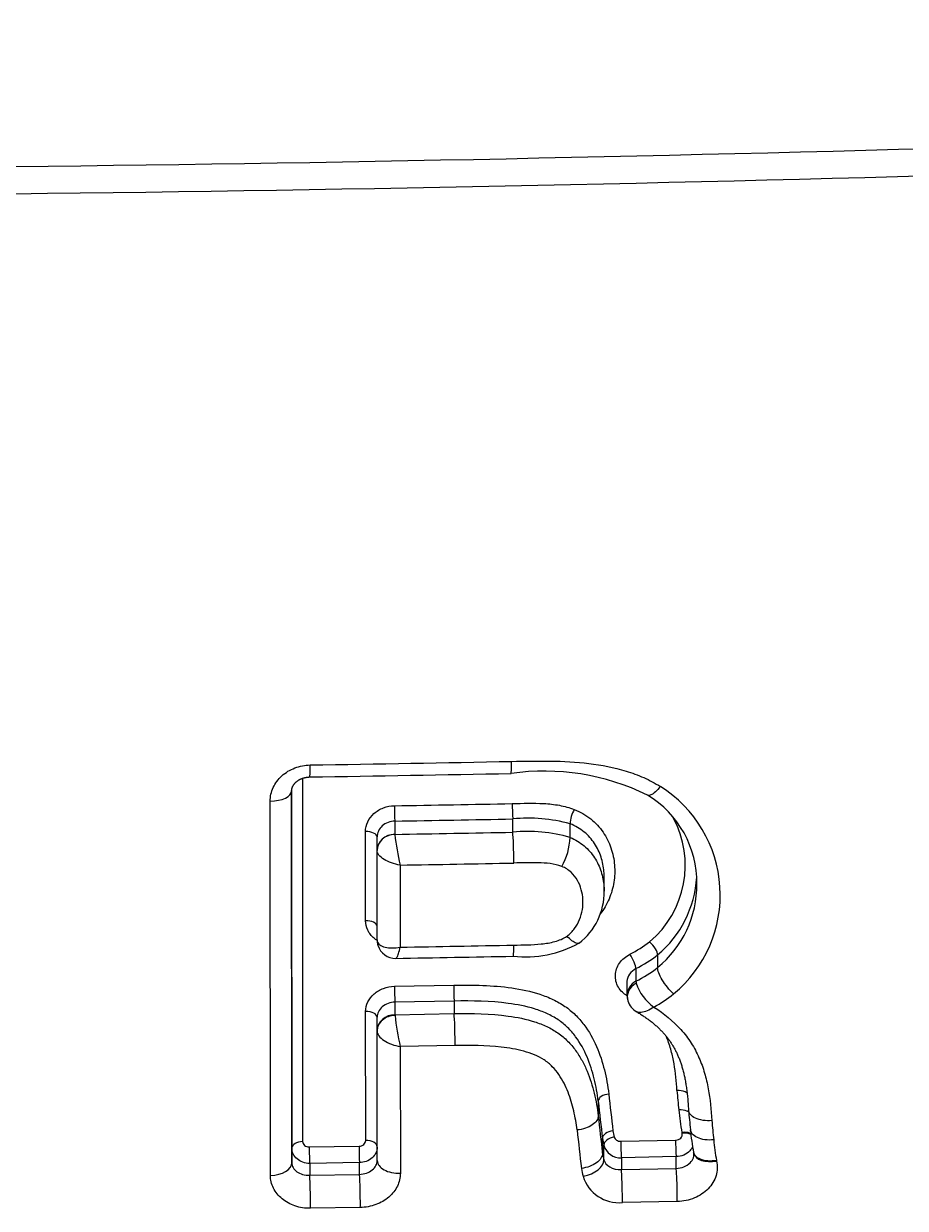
# Model space of a CAD drawing. Header units: millimetres. Extents: x 169 to 4368, y -1049 to 1924.
# Drawn here: x 459.416 to 459.813, y 1017.732 to 1018.264 of the extents above; entities that cross this region are included whole.
import ezdxf

# ---------------------------------------------------------------- set-up
doc = ezdxf.new("R2010")
doc.units = ezdxf.units.MM

msp = doc.modelspace()

# ---------------------------------------------------------------- linework, layer by layer
for p, q in [((459.5414116486005, 1017.924887060787), (459.5415191306402, 1017.761572919193)), ((459.5365920451932, 1017.919260988044), (459.5366978568546, 1017.752051942379)), ((459.5366978568546, 1017.758714715151), (459.5365961119103, 1017.919416963984)), ((459.5270437296537, 1017.746352973912), (459.5269452528188, 1017.914587396264)), ((459.5830095380605, 1017.905673722701), (459.5830095380605, 1017.899709853082)), ((459.6360792819174, 1017.900668684892), (459.6360792819174, 1017.90663554601)), ((459.6618588945561, 1017.904414407793), (459.6618590065194, 1017.904412790577)), ((459.6618590065195, 1017.898297678354), (459.6618590065195, 1017.904412790577)), ((459.5698478019848, 1017.860864793273), (459.5698214208927, 1017.900941436388)), ((459.5830095380605, 1017.899709853082), (459.5830175214741, 1017.899600251146)), ((459.5750139041959, 1017.892455435917), (459.5750139041959, 1017.89854335285)), ((459.6618590065195, 1017.898294430327), (459.6618590065195, 1017.898297678354)), ((459.5750139041959, 1017.892434066562), (459.5750139041959, 1017.892455435917)), ((459.5750390005695, 1017.85223496295), (459.5750139041959, 1017.892434066562)), ((459.585410988105, 1017.88587649063), (459.5854314783928, 1017.848975774732)), ((459.6771808476505, 1017.874169977536), (459.6771808476505, 1017.880829856174)), ((459.7012453287734, 1017.845496176395), (459.7012453287734, 1017.845494758121)), ((459.7012453287734, 1017.845494758121), (459.7012453287734, 1017.839800114578)), ((459.6914963941075, 1017.839312553115), (459.6914963941075, 1017.833663281796)), ((459.7012453287734, 1017.839800114578), (459.7012453287734, 1017.839796941692)), ((459.5828624268452, 1017.831395207928), (459.6094794661113, 1017.831861607037)), ((459.68745084101, 1017.833383537057), (459.68745084101, 1017.827360541565)), ((459.6096877146256, 1017.824729337229), (459.5830605397406, 1017.82426254852)), ((459.6096877146256, 1017.824729337229), (459.6096877146256, 1017.819078382203)), ((459.569913162855, 1017.762034794569), (459.5698746914404, 1017.820068677437)), ((459.5830605397406, 1017.82426254852), (459.5830605397406, 1017.818612282315)), ((459.5750649058762, 1017.811357865151), (459.5750649058762, 1017.817432939296)), ((459.5830605397406, 1017.818612282315), (459.6096877146256, 1017.819078382203)), ((459.5830605397406, 1017.818612282315), (459.5830857184586, 1017.818244146381)), ((459.5751025403616, 1017.752990184755), (459.5750649093942, 1017.811284152045)), ((459.6101032115454, 1017.804738573683), (459.5854573436475, 1017.804306126417)), ((459.5854573436475, 1017.804306126417), (459.5854921783086, 1017.747300520128)), ((459.6745287105257, 1017.779758268402), (459.6745287105257, 1017.773139774672)), ((459.6764256927359, 1017.762904396054), (459.6764196328514, 1017.762980847996)), ((459.6764256922807, 1017.756354863667), (459.6764256922807, 1017.762904400249)), ((459.6846783863456, 1017.76168231355), (459.7093480763223, 1017.762197341769)), ((459.7122969326947, 1017.765189426823), (459.7122044408815, 1017.76562607403)), ((459.5366978568546, 1017.752051942379), (459.5366978568546, 1017.758714715151)), ((459.5445196637884, 1017.759133786124), (459.5669159494915, 1017.759498213518)), ((459.6764211298844, 1017.756343126389), (459.6764256927359, 1017.756354859472)), ((459.6770543624123, 1017.753399820504), (459.6770543624123, 1017.759921465946)), ((459.7174400471424, 1017.756737727473), (459.7175305235442, 1017.7563061783)), ((459.5671069064972, 1017.752100489185), (459.5447022206085, 1017.751736205505)), ((459.5447022206085, 1017.751736205505), (459.5447022206085, 1017.746441072353)), ((459.5671069064972, 1017.746805425944), (459.5671069064972, 1017.752100489185)), ((459.709593023862, 1017.754798718469), (459.6849139020457, 1017.754283840134)), ((459.6849139020457, 1017.754283840134), (459.6849139020457, 1017.748989033352)), ((459.709593023862, 1017.749503933351), (459.709593023862, 1017.754798718469)), ((459.7277375407878, 1017.753049932939), (459.7277963992444, 1017.752768293296)), ((459.5447022206085, 1017.746441072353), (459.5671069064972, 1017.746805425944)), ((459.6849139020457, 1017.748989033352), (459.709593023862, 1017.749503933351)), ((459.7100820573526, 1017.734620270789), (459.6853841229434, 1017.734105832138)), ((459.5674882318487, 1017.731924404245), (459.5450667838023, 1017.731560450767))]:
    msp.add_line(p, q)
for centre, radius, start, end in [((459.1175843936398, 1043.445958371222), 25.24770534225234, 269.8672128609488, 274.1424018198389), ((459.1255444496363, 1043.19803515434), 25.01189729769325, 269.8477264795096, 274.1606016590217), ((459.0579210242734, 1048.12537052701), 30.19839149910168, 270.9240870995685, 271.0960113926204), ((459.061829938796, 1048.001336616291), 30.07970677684647, 270.9198913960819, 271.0924164842866), ((459.650182567297, 1017.822295064828), 0.1058536308829667, 63.9067013677609, 98.08075862530431), ((459.6717303219642, 1017.872433724927), 0.05768229331285416, 309.519641452572, 57.80787717086358), ((459.6727659895295, 1017.87796190878), 0.0461189039227232, 359.324389462638, 58.66494745799513), ((459.0580782553873, 1048.377480567054), 30.46942200533232, 270.9867708376768, 271.08654270418), ((459.6765286821034, 1017.903718795198), 0.01468615669712581, 150.6983337119389, 177.285327490191), ((459.0587408734149, 1048.297394210707), 30.39624206795673, 270.9882758298044, 271.0883267527868), ((459.6430542497806, 1017.836922671519), 0.07006093809236995, 74.43057991937756, 95.71358804001382), ((459.6687037259844, 1017.885789874324), 0.04495225194849012, 310.0908361249625, 28.42704842953084), ((459.058241352881, 1048.413895332239), 30.51869750013195, 270.9852479473541, 271.0848973170531), ((459.7033037243732, 1017.913507945758), 0.1210875492248985, 186.5953494584024, 193.1907696810231), ((459.6429203961139, 1017.833715728955), 0.06730155386201991, 73.65626270457084, 95.83411678944738), ((459.6331359885426, 1017.899463629906), 0.02874680485474933, 330.3781899571099, 357.6690040858629), ((459.0586564127374, 1048.31355118714), 30.43223386179944, 270.9917878983691, 271.0880287493025), ((459.6694997752632, 1017.883351122565), 0.04940422165345257, 309.9835485830562, 356.5560666658831), ((459.6483810616356, 1017.873687408), 0.02880379852225361, 307.3945786277902, 0.9826856728268504), ((459.6702704580635, 1017.877316655084), 0.04865358679973703, 309.5418048070777, 0.1199403926088185), ((459.5774592702377, 1017.852238623733), 0.002420272436764124, 180.0866627577411, 194.9067783591186), ((459.5833274016937, 1017.852226274827), 0.008287018166607941, 180.0699177309967, 196.9262009639797), ((459.6641298294884, 1017.894744558198), 0.05479534269179134, 296.7445875455471, 307.7189936862083), ((459.5832990672742, 1017.852197889935), 0.008249207397353823, 196.7898558153126, 271.303652317317), ((459.0579416905514, 1048.488675217262), 30.64423971001532, 270.9863005762192, 271.0818748580274), ((459.6418293484257, 1017.894189152141), 0.04959950421349071, 263.5948480985402, 298.9726826418618), ((459.0953612762885, 1046.450434129446), 28.61064818637064, 270.977568761395, 271.0833423145215), ((459.6645245345005, 1017.892623239147), 0.05974538020509932, 296.8365459056621, 307.9244218257508), ((459.6643822930109, 1017.887548540489), 0.06032243017823247, 296.7107251101015, 307.669081110298), ((459.6963042370143, 1017.833630941483), 0.004807951675306293, 179.6146014803144, 190.1581494249428), ((459.7117198983831, 1017.839408153942), 0.02120954364286087, 198.2019611537191, 235.0398633988835), ((459.6958792301882, 1017.827349110441), 0.00842629048003951, 179.9238986064281, 196.9575941661598), ((459.6961030225978, 1017.827442902765), 0.008668668101962006, 197.829502490123, 240.7012308233719), ((459.6661542976069, 1017.881766662583), 0.06844963543232929, 299.2178192275713, 308.1487862439163), ((459.692043027548, 1017.829613006226), 0.1095488301086257, 185.9568197827473, 193.356544406248), ((461.1954413237864, 1017.94597890616), 1.524903312416654, 186.1373918553946, 186.7628209547096), ((460.3511562566146, 1017.843652584708), 0.6439744385531303, 185.272860243469, 186.048898446205), ((461.2208892142713, 1017.945506525655), 1.555217641018752, 186.117949652295, 186.7399629636343), ((461.203760948214, 1017.936887403645), 1.537973717819904, 186.1118482126543, 186.7415537404704), ((459.7964665789335, 1017.782678974945), 0.08597557110380057, 184.5942889936804, 191.4408502574659), ((460.268372732247, 1017.826064933596), 0.5555170320301663, 185.2073038279868, 186.1125870277943), ((461.2568144451252, 1017.936179232849), 1.600784901604874, 186.0749694183127, 186.6972051880904), ((459.7675331232685, 1017.783184821234), 0.08799928023695597, 190.9912993559888, 192.8336673799795), ((459.8051825919138, 1017.774276599902), 0.08948912725632592, 184.7137824503471, 191.3308820747317), ((460.3288010570105, 1017.825499023792), 0.6056504739262717, 185.1600822438822, 185.9848215843923), ((459.7808549165817, 1017.783287444111), 0.1063979510209773, 191.044542272221, 192.6860855859065), ((459.8038368210699, 1017.768271993232), 0.07761136724662115, 184.3754524037874, 191.3114488087837), ((459.7642578756038, 1017.773438339568), 0.08947622566497382, 191.0068093546533, 192.941351228859), ((459.6845016762384, 1017.762006539441), 0.007733693471068235, 195.6410024220346, 273.0554608255383), ((459.7152112071147, 1017.755788387084), 0.002374819378594757, 359.2108412356114, 12.69378069451409), ((459.780284806737, 1017.771243526476), 0.1154005253709361, 190.8644994394251, 192.6534649059568), ((459.6839481827849, 1017.751097193483), 0.01705192905410524, 197.5175391272825, 274.8305889304744)]:
    msp.add_arc(centre, radius, start, end)
for centre, major_axis, ratio, start_param, end_param in [((459.6351122727764, 1017.937094944208), (-0.0001905870493632, 0.009998183663882665), 0.03954974869286165, 3.141623728556521, 4.234559110845414), ((459.5445822228767, 1017.935504834346), (-0.0001607157347899294, 0.009998708439223902), 0.03315648433297685, 3.141488223231724, 4.233993664546783), ((459.5265920466816, 1017.919256043109), (0.009999998100687635, 6.163299282047063e-06), 0.4671731341756766, 4.747429014654932, 6.282924507640118), ((459.58300680997, 1017.910205260962), (8.624514050009635e-05, -0.004999256122234508), 0.03567708205748053, 4.217417233586556, 5.84655598863289), ((459.6360765538269, 1017.91116708427), (9.49747907388887e-05, -0.004999097897533111), 0.03941336118828135, 4.217697756017865, 5.846490426259238), ((459.5700139049401, 1017.898540880382), (-0.004999999036439665, -3.104126411468402e-06), 0.4804856851470568, 3.14132976667442, 4.750597012963456), ((459.5830139030052, 1017.892459391865), (0.008000000000000368, 0), 0.906307787036704, 1.571341944917186, 3.14213825635425), ((459.5830139033534, 1017.892437444023), (0.00799999999617218, 2.473989693663192e-07), 0.8953509790691276, 1.570316373084896, 3.142030631590576), ((459.6360847380984, 1017.891605608371), (0.0001893538373543002, -0.009998207095492095), 0.03928589863516455, 1.069140797761539, 2.704900117332871), ((459.5700390013138, 1017.85835523951), (-0.004999999012657991, -3.142197071981383e-06), 0.50229603196369, 3.158353890193053, 4.750322514889455), ((459.583055279474, 1017.852130871476), (0.007657087019608676, 0.002317114234176575), 0.899017323973574, 2.887847239057266, 3.141550322139329), ((459.6890248647935, 1017.84325176576), (0.002274936692513856, -0.004452489533397773), 0.2171346004336231, 0.3858602055628317, 2.068412108991823), ((459.5830578116502, 1017.828794086781), (-8.548150392043154e-05, 0.004999269237848658), 0.0353501733204545, 1.022989465601701, 2.704968759741941), ((459.6096849865351, 1017.82926087549), (-8.979970927483483e-05, 0.004999193536182889), 0.03719862195308465, 1.023007772523483, 2.70493742683933), ((459.6954800907151, 1017.827191716169), (0.007631497609314472, 0.002400050882582493), 0.8414059826565712, 1.830065005754063, 3.142113712752203), ((459.69545084101, 1017.827360541565), (0.007999999999998286, 0), 0.9063077870367868, 2.087832464695491, 3.141637455962349), ((459.5700649066205, 1017.817430466828), (-0.004999998982806175, -3.189356564958779e-06), 0.5280417933399499, 3.141321065753093, 4.750104381617218), ((459.5830649046854, 1017.811361821098), (0.008000000000000368, 0), 0.9063077870366624, 1.571341944915928, 3.14213825635303), ((459.5830649082035, 1017.811288107993), (0.007999999968624771, 7.085132119888379e-07), 0.8695076833111552, 1.568118034758406, 3.142059492513512), ((459.6096931708065, 1017.810015305682), (-0.0001793318733359086, 0.009998391874653526), 0.03714136493115115, 4.155763997985339, 5.846531075046167), ((459.5416978561104, 1017.758717187618), (-0.00499999892713196, -3.275470956964903e-06), 0.5715272404900248, 4.747767291731332, 6.282904266761618), ((459.5701025411059, 1017.759178900008), (-0.004999998927027884, -3.275634657962105e-06), 0.5716056855452802, 3.159322120447346, 4.749899223406102), ((459.6819638465927, 1017.760779814105), (-0.004869773114363207, -0.00113371505005011), 0.5693487034438296, 4.62779196419921, 6.185656676736453), ((459.6849111739552, 1017.758815378395), (0.0001022629254526786, -0.004998954120020993), 0.04253141746758388, 4.100738717748328, 5.846430692040054), ((459.7095902957715, 1017.75933025673), (0.0001063236672323166, -0.004998869399938662), 0.04426817797804403, 4.100618791962974, 5.84639543725041), ((459.7125403310758, 1017.762334598582), (-0.004884068655564705, -0.001070454748097749), 0.5697402588199914, 3.740902668703061, 4.637631766327155), ((459.5446994925181, 1017.756267743766), (-7.948047028305541e-05, 0.004999368245572899), 0.03278077726616107, 0.959770761621737, 2.705009650994209), ((459.5671041784067, 1017.756632027446), (-8.309224170804919e-05, 0.004999309520255228), 0.03432727031471081, 0.9596780839658852, 2.70498540988384), ((459.7272986918691, 1017.758442436006), (0.009769097762897529, 0.002136522618394199), 0.5664412619102929, 3.140756272827181, 4.639717209424599), ((459.526697858343, 1017.752046997444), (0.009999997859078139, 6.543577023288015e-06), 0.5697584506474496, 4.746610190203075, 6.282904719642465), ((459.5851025388732, 1017.75299512969), (0.009999997858664567, 6.544210380543536e-06), 0.5699108713252642, 3.141312031707157, 4.75098983368914), ((459.6672353940516, 1017.751683124185), (-0.009739564643123505, -0.002267351001156159), 0.5692925992285506, 1.485020492839537, 3.044068646869591), ((459.5447076767896, 1017.737377995831), (-0.0001589931897492958, 0.009998735978393458), 0.03278768204487274, 4.090893158669916, 5.846602198834648), ((459.5671123626781, 1017.737742349423), (-0.0001662145460400166, 0.009998618540812965), 0.03433370593563068, 4.090786184809026, 5.846577960250592), ((459.6849193582266, 1017.73992595683), (0.0002045372974525395, -0.009997908005875134), 0.04253386556068681, 0.9485753517996791, 2.704837989744075), ((459.7095984800429, 1017.740440856829), (0.0002126533434232417, -0.009997738672097578), 0.04426946283329789, 0.948435057983418, 2.704802757068777)]:
    msp.add_ellipse(centre, major_axis=major_axis, ratio=ratio, start_param=start_param, end_param=end_param)
for points, knots in [([(459.6355510508233, 1017.932503940919), (459.6413672031472, 1017.932615231834), (459.6471834039913, 1017.932735957111), (459.6588032312488, 1017.932572173711), (459.6646242651718, 1017.932287315615), (459.6760107519869, 1017.930926824518), (459.6815942031448, 1017.92985451303), (459.6897180176739, 1017.927348793067), (459.6923977420261, 1017.926357186147), (459.6975903717837, 1017.924040609654), (459.7000816926354, 1017.92272699945), (459.7024611367555, 1017.921248312747)], [0, 0, 0, 0, 0.2500000000000002, 0.2500000000000002, 0.5000000000000004, 0.5000000000000004, 0.7500000000000007, 0.7500000000000007, 0.8750000000000003, 0.8750000000000003, 1, 1, 1, 1]), ([(459.5269452528188, 1017.914587396264), (459.5269441095251, 1017.916695148397), (459.5274182440378, 1017.918799929158), (459.529208967164, 1017.922678074702), (459.5305474057218, 1017.924487258742), (459.5330367853603, 1017.926747707223), (459.53396320654, 1017.927440842251), (459.5359210954217, 1017.928638247417), (459.5369559225285, 1017.929148611166), (459.5391384453531, 1017.92999076967), (459.5402835625503, 1017.930318528799), (459.5425879396963, 1017.930764229916), (459.5437592561503, 1017.930887388301), (459.5449505128372, 1017.930906607107)], [0, 0, 0, 0, 0.2499999999999964, 0.2499999999999964, 0.4999999999999929, 0.4999999999999929, 0.6249999999999947, 0.6249999999999947, 0.7499999999999964, 0.7499999999999964, 0.8749999999999982, 0.8749999999999982, 1, 1, 1, 1]), ([(459.5365938183615, 1017.919262828743), (459.536593472707, 1017.919309078266), (459.5365928948454, 1017.919430710488), (459.5366084628063, 1017.919657946634), (459.5366420867572, 1017.919925613414), (459.536689724475, 1017.920175696142), (459.5367476725421, 1017.920408531719), (459.5368153383219, 1017.920634946809), (459.5368951633796, 1017.920860213102), (459.5369884426853, 1017.921086219757), (459.5370891531176, 1017.921300723967), (459.5372012520568, 1017.921514648956), (459.537327867944, 1017.921732567022), (459.5374676293042, 1017.921950978607), (459.5376227787569, 1017.922171550692), (459.5377956149401, 1017.92239563172), (459.5379821539996, 1017.922617228136), (459.5381840004961, 1017.922837288381), (459.5384003952269, 1017.923053932917), (459.5386165655196, 1017.923252814384), (459.5388363046255, 1017.923439519192), (459.5390618472941, 1017.923617780939), (459.5393089505356, 1017.923798886233), (459.5395743667135, 1017.923978800132), (459.5398556046568, 1017.924154486082), (459.5401497577624, 1017.924323058441), (459.5404398783079, 1017.924474679454), (459.5407315448832, 1017.924613682797), (459.5410263097494, 1017.924742163281), (459.5413408871627, 1017.924866561453), (459.5416691853612, 1017.924983384297), (459.5420074937341, 1017.925090569914), (459.5423513463097, 1017.925186246509), (459.5426993424702, 1017.925269710357), (459.5430466311881, 1017.925339660474), (459.543397185589, 1017.925397705382), (459.5437511048225, 1017.925443911846), (459.5441088267984, 1017.925477886442), (459.5444475399516, 1017.925499080997), (459.5446436941683, 1017.92550298743), (459.5447429705094, 1017.925504766817)], [0, 0, 0, 0, 0.01799073375986337, 0.05559661395709301, 0.09268569505413168, 0.1291338325346622, 0.1576811323548862, 0.185515748706128, 0.2170015155780461, 0.2459599675166166, 0.2729928144933344, 0.2986701592950094, 0.3261106520020022, 0.3519994465972072, 0.3798469698456431, 0.4067789858902994, 0.4338572770168854, 0.4610016436705149, 0.4881175133527883, 0.5150107056611906, 0.5373027167797291, 0.5610849290178678, 0.5856944071138258, 0.6109512671983696, 0.6366305476570955, 0.6624804783891658, 0.6882264928191536, 0.7103137979330812, 0.7339861137586372, 0.7583585699632478, 0.7832188422558038, 0.8083235708250758, 0.8334168239905259, 0.8581517880385259, 0.8830087557544188, 0.9069115879565858, 0.9316330305904013, 0.9564864684229829, 0.9813665490081112, 1, 1, 1, 1]), ([(459.7024611367555, 1017.921248312747), (459.7017038711045, 1017.92029383124), (459.7009354513498, 1017.919460860206), (459.699494397661, 1017.918161419619), (459.698811118757, 1017.917686952423), (459.6976481325802, 1017.917180502489), (459.6971606389121, 1017.91714305362), (459.6967876190707, 1017.917336818819), (459.6967696003536, 1017.917346943492), (459.6967519451834, 1017.917357643222)], [0, 0, 0, 0, 0.3276724082292173, 0.3276724082292173, 0.6553448164584347, 0.6553448164584347, 0.9830172246876521, 0.9830172246876521, 0.9999999999999999, 0.9999999999999999, 0.9999999999999999, 0.9999999999999999]), ([(459.5698214208927, 1017.900941436388), (459.5698204309545, 1017.902445704339), (459.5701640574355, 1017.903948230258), (459.5714604319261, 1017.906714969799), (459.5724288711806, 1017.90800469579), (459.5742269906664, 1017.909614724823), (459.5748957114596, 1017.910108147395), (459.5763078721451, 1017.910960312788), (459.5770538484134, 1017.911323454499), (459.5794123661182, 1017.912222498843), (459.5810950616678, 1017.912547713955), (459.5828088903235, 1017.912577233878)], [0, 0, 0, 0, 0.2499999999999978, 0.2499999999999978, 0.4999999999999957, 0.4999999999999957, 0.6249999999999938, 0.6249999999999938, 0.749999999999992, 0.749999999999992, 1, 1, 1, 1]), ([(459.6358580533755, 1017.913537161052), (459.6405902347861, 1017.913626921056), (459.6453344361532, 1017.91383316915), (459.6523950328332, 1017.913433890152), (459.6547486145826, 1017.913182099883), (459.6593286831343, 1017.912328805922), (459.6615615792633, 1017.911728350875), (459.6637215451413, 1017.910906315032)], [0, 0, 0, 0, 0.4999999999999973, 0.4999999999999973, 0.7499999999999987, 0.7499999999999987, 1, 1, 1, 1]), ([(459.6637215451413, 1017.910906315032), (459.6650856985637, 1017.910373570701), (459.6663868355333, 1017.909750465067), (459.6688651234925, 1017.908326768227), (459.6700478890717, 1017.907520080175), (459.6733132166692, 1017.904912917649), (459.6751513574787, 1017.902914029881), (459.6782195606591, 1017.898451133632), (459.6793882935323, 1017.896075976872), (459.6810942288018, 1017.891114160687), (459.6816258046589, 1017.88852315193), (459.6820512091646, 1017.88330675354), (459.6819484317429, 1017.880728074782), (459.6813425317015, 1017.876902383396), (459.6810642185617, 1017.875634295415), (459.6803454959827, 1017.873113153175), (459.6799010971194, 1017.871851388885), (459.678364618501, 1017.868249064444), (459.6770661937445, 1017.866001630317), (459.6754430210802, 1017.863896772369)], [0, 0, 0, 0, 0.07177312587345215, 0.07177312587345215, 0.1435462517469043, 0.1435462517469043, 0.2870925034937998, 0.2870925034937998, 0.4306387552406954, 0.4306387552406954, 0.574185006987591, 0.574185006987591, 0.7177312587344865, 0.7177312587344865, 0.7895043846079385, 0.7895043846079385, 0.8612775104813903, 0.8612775104813903, 0.9999999999999999, 0.9999999999999999, 0.9999999999999999, 0.9999999999999999]), ([(459.5830095380605, 1017.905673722701), (459.5819535931444, 1017.90564444686), (459.5809160872337, 1017.905435804191), (459.5789775770648, 1017.904686782372), (459.5780892963017, 1017.904147179869), (459.5758759767562, 1017.902170009622), (459.5750127559779, 1017.900356742203), (459.5750139041959, 1017.89854335285)], [0, 0, 0, 0, 0.2500000000000037, 0.2500000000000037, 0.5000000000000073, 0.5000000000000073, 1, 1, 1, 1]), ([(459.6771815260684, 1017.880829863629), (459.6771812849015, 1017.881527368563), (459.6771554117535, 1017.882227192011), (459.6769390649212, 1017.885158624181), (459.6765093408878, 1017.887379941186), (459.6751078053597, 1017.891642399667), (459.6741448367916, 1017.893680086432), (459.6715875964539, 1017.897526431795), (459.6700382947299, 1017.899261228298), (459.6672722504707, 1017.901509584625), (459.6662657300901, 1017.902205125736), (459.6641466027599, 1017.903429321137), (459.6630312229224, 1017.903962152831), (459.6618590065195, 1017.904414364601)], [0, 0, 0, 0, 0.07299410457515015, 0.07299410457515015, 0.3047455784313655, 0.3047455784313655, 0.5364970522875808, 0.5364970522875808, 0.7682485261437962, 0.7682485261437962, 0.8841242630718981, 0.8841242630718981, 1, 1, 1, 1]), ([(459.6618590065195, 1017.898294430327), (459.6642087799908, 1017.897342546164), (459.6663074734948, 1017.896074994926), (459.6691023480427, 1017.893735777495), (459.6699674704577, 1017.892885928922), (459.6715245084046, 1017.891113799484), (459.6722255305583, 1017.890184155869), (459.6741183106152, 1017.887277369307), (459.6751077354859, 1017.885156395712), (459.6765081599239, 1017.880824413996), (459.6769356516705, 1017.878585450576), (459.6771544846128, 1017.875608875872), (459.6771810192016, 1017.874894364535), (459.6771815316047, 1017.874181128458)], [0, 0, 0, 0, 0.2316620275414918, 0.2316620275414918, 0.3474930413122365, 0.3474930413122365, 0.463324055082981, 0.463324055082981, 0.6949860826244736, 0.6949860826244736, 0.9266481101659662, 0.9266481101659662, 1, 1, 1, 1]), ([(459.585410988105, 1017.88587649063), (459.5840823040622, 1017.886085331922), (459.5827677200015, 1017.88641558328), (459.5802558192551, 1017.887302352342), (459.5791232705951, 1017.887834672136), (459.5771560942551, 1017.88906182345), (459.5763711734897, 1017.889730754559), (459.575296830826, 1017.891095949682), (459.5750139463515, 1017.891786702189), (459.5750139041959, 1017.892434066562)], [0, 0, 0, 0, 0.25, 0.25, 0.5, 0.5, 0.75, 0.75, 1, 1, 1, 1]), ([(459.6581257827475, 1017.885254865887), (459.6547855596531, 1017.886516667461), (459.651118410496, 1017.886843173218), (459.643828278872, 1017.887030527704), (459.640171766458, 1017.886873571434), (459.6365201862973, 1017.886804215462)], [0, 0, 0, 0, 0.5, 0.5, 1, 1, 1, 1]), ([(459.660487263034, 1017.853945606918), (459.661827414322, 1017.854943760503), (459.6629556961792, 1017.856108852862), (459.6648489583872, 1017.858683355145), (459.6655824174213, 1017.860044688414), (459.6667217349597, 1017.862882060802), (459.6671260898833, 1017.864372996424), (459.6676054696239, 1017.867348015601), (459.6676871953448, 1017.868842301369), (459.6675378362456, 1017.871844336703), (459.6673038866364, 1017.873346089589), (459.6665033489938, 1017.87625028905), (459.6659264968126, 1017.877684202109), (459.6644025502811, 1017.880342221261), (459.6634629231776, 1017.881571475347), (459.6610839131247, 1017.883747763944), (459.6597029242832, 1017.884628023282), (459.6581257827475, 1017.885254865887)], [0, 0, 0, 0, 0.125, 0.125, 0.25, 0.25, 0.375, 0.375, 0.5, 0.5, 0.625, 0.625, 0.75, 0.75, 0.875, 0.875, 1, 1, 1, 1]), ([(459.5750416091287, 1017.851970906167), (459.5745508201557, 1017.852280544784), (459.5740862327118, 1017.852620133548), (459.5730553776955, 1017.853493531375), (459.572507156231, 1017.854061623463), (459.5715653362687, 1017.855264917755), (459.5711663663631, 1017.855902743585), (459.5701877324977, 1017.857926204321), (459.569848781572, 1017.859377230429), (459.5698478019848, 1017.860864793273)], [0, 0, 0, 0, 0.1528201547346818, 0.1528201547346818, 0.3646151160510037, 0.3646151160510037, 0.5764100773673256, 0.5764100773673256, 1, 1, 1, 1]), ([(459.5751204504905, 1017.851616015623), (459.5752804652855, 1017.851010381301), (459.5756742755461, 1017.850468112042), (459.5768684647066, 1017.84956857154), (459.5776716457478, 1017.849212818261), (459.5795488053386, 1017.848738145668), (459.5806402429149, 1017.848614416124), (459.5829647744849, 1017.84861449897), (459.5842126611128, 1017.848739618737), (459.5854314783928, 1017.848975774732)], [0, 0, 0, 0, 0.25, 0.25, 0.5, 0.5, 0.75, 0.75, 1, 1, 1, 1]), ([(459.6365403713702, 1017.849898300234), (459.6406629385946, 1017.84997615878), (459.6447868942267, 1017.850004076121), (459.6509553258716, 1017.850647859018), (459.6529916539902, 1017.850961552453), (459.6569686670236, 1017.852043037889), (459.65884126703, 1017.852798934176), (459.660487263034, 1017.853945606918)], [0, 0, 0, 0, 0.4999999999999996, 0.4999999999999996, 0.7499999999999998, 0.7499999999999998, 1, 1, 1, 1]), ([(459.6658583519787, 1017.850792268638), (459.6658461444515, 1017.850783726193), (459.6658336860493, 1017.850775517491), (459.665525103072, 1017.850584320067), (459.6650992227423, 1017.850589969379), (459.6635031948106, 1017.851166557374), (459.6620185283575, 1017.852319312732), (459.660487263034, 1017.853945606918)], [0, 0, 0, 0, 0.01411562497614186, 0.01411562497614186, 0.3427437499840946, 0.3427437499840946, 1, 1, 1, 1]), ([(459.7012453287734, 1017.845496176395), (459.701276304854, 1017.846117305579), (459.7008901267732, 1017.8471413064), (459.6995473727322, 1017.849348579371), (459.6985861297141, 1017.850531847082), (459.697653033785, 1017.851400304203)], [0, 0, 0, 0, 0.5, 0.5, 1, 1, 1, 1]), ([(459.5834859808689, 1017.843949680159), (459.5836257760165, 1017.843952796299), (459.5837902157895, 1017.844116927881), (459.5841854354243, 1017.844805585084), (459.5844269432093, 1017.845402730139), (459.5849251006672, 1017.846951823959), (459.5851848371962, 1017.847915011258), (459.5854314783928, 1017.848975774732)], [0, 0, 0, 0, 0.2938097044424792, 0.2938097044424792, 0.6469048522212396, 0.6469048522212396, 1, 1, 1, 1]), ([(459.6874493503076, 1017.827156656401), (459.6867007256197, 1017.827617855594), (459.6860227839304, 1017.82814236029), (459.6846973400405, 1017.829417126596), (459.6840791042281, 1017.83019468567), (459.6831059292234, 1017.831838907706), (459.6827371007659, 1017.832728444756), (459.6822779795237, 1017.834549385509), (459.6821833561403, 1017.83547774706), (459.6822725244013, 1017.837371445816), (459.6824552446809, 1017.838300812172), (459.6830876406946, 1017.840112866615), (459.683543114389, 1017.840998003541), (459.6846789561085, 1017.842625047249), (459.6853752597354, 1017.843390088272), (459.6869501772247, 1017.844736223339), (459.6878245036465, 1017.845319906397), (459.6887885054176, 1017.845811141374)], [0, 0, 0, 0, 0.1083900232132477, 0.1083900232132477, 0.2357628770399266, 0.2357628770399266, 0.3631357308666056, 0.3631357308666056, 0.4905085846932845, 0.4905085846932845, 0.6178814385199632, 0.6178814385199632, 0.7452542923466422, 0.7452542923466422, 0.872627146173321, 0.872627146173321, 1, 1, 1, 1]), ([(459.6914963941075, 1017.839312553115), (459.6902988478456, 1017.838703992437), (459.6893008494656, 1017.837851145487), (459.6879046712334, 1017.835877354541), (459.6875060247089, 1017.834754760491), (459.6874526357486, 1017.833546133795), (459.6874508973652, 1017.833464554582), (459.6874510063403, 1017.833383161155)], [0, 0, 0, 0, 0.4825039014141785, 0.4825039014141785, 0.965007802828357, 0.965007802828357, 1, 1, 1, 1]), ([(459.7084360283479, 1017.827937229776), (459.7075016424682, 1017.828803209587), (459.7065415425537, 1017.829834329399), (459.7047795096732, 1017.832002032443), (459.7039627064092, 1017.83315590361), (459.7026180616515, 1017.835374092278), (459.7020791221484, 1017.83645654095), (459.7013771896823, 1017.838354127156), (459.7012105356034, 1017.83917101554), (459.7012453287734, 1017.839796941692)], [0, 0, 0, 0, 0.25, 0.25, 0.5, 0.5, 0.75, 0.75, 1, 1, 1, 1]), ([(459.5698746914405, 1017.820068677437), (459.5698737288669, 1017.821527107454), (459.5702152598793, 1017.822985439551), (459.5715073323611, 1017.825675138472), (459.5724737276567, 1017.826931198791), (459.5742704597127, 1017.828500771661), (459.5749389697398, 1017.828982157136), (459.5763524067483, 1017.829814440797), (459.5770991198332, 1017.830169154117), (459.5794600613606, 1017.831047536046), (459.5811462560947, 1017.831365876527), (459.5828624268452, 1017.831395207928)], [0, 0, 0, 0, 0.2500000000000021, 0.2500000000000021, 0.5000000000000042, 0.5000000000000042, 0.6250000000000024, 0.6250000000000024, 0.7500000000000008, 0.7500000000000008, 1, 1, 1, 1]), ([(459.6094794661113, 1017.831861607037), (459.6182561125694, 1017.83201918752), (459.6269942256268, 1017.831882811588), (459.6398901879391, 1017.830043516416), (459.6441897970179, 1017.82913713878), (459.6502698739107, 1017.827142526363), (459.6522418666137, 1017.826370956417), (459.6560488786798, 1017.824561221874), (459.6578786600152, 1017.823520572652), (459.661228138889, 1017.821216039131), (459.662766849733, 1017.819944115728), (459.6656054278764, 1017.817191750594), (459.6669141194748, 1017.815698154218), (459.670437125987, 1017.811055897053), (459.6722715036632, 1017.807753545236), (459.6752664455969, 1017.800888152673), (459.6764164595094, 1017.797327772405), (459.6781944024532, 1017.790184088495), (459.6788304842433, 1017.786576708749), (459.6792781726725, 1017.782946972406)], [0, 0, 0, 0, 0.250000000000005, 0.250000000000005, 0.3750000000000092, 0.3750000000000092, 0.4375000000000095, 0.4375000000000095, 0.5000000000000099, 0.5000000000000099, 0.5625000000000102, 0.5625000000000102, 0.6250000000000105, 0.6250000000000105, 0.7500000000000071, 0.7500000000000071, 0.8750000000000036, 0.8750000000000036, 1, 1, 1, 1]), ([(459.6745291522244, 1017.779758314678), (459.6741118598762, 1017.783125674446), (459.6735267240178, 1017.786474354948), (459.6719052855252, 1017.793104395426), (459.6708629440748, 1017.796406666635), (459.6681460602307, 1017.802787537019), (459.6664842396359, 1017.805858058703), (459.6632707940504, 1017.810166591201), (459.6620700291371, 1017.811555711748), (459.6594501949165, 1017.8141054471), (459.6580235678318, 1017.815278009703), (459.6548956982849, 1017.817383717716), (459.6531758495941, 1017.818326780074), (459.6496094587163, 1017.819948556661), (459.6477601611122, 1017.820634060447), (459.6420586511381, 1017.822397732889), (459.6380383448457, 1017.823184314614), (459.6260094093587, 1017.824773562911), (459.6178653619174, 1017.824878597668), (459.6096877146256, 1017.824729337229)], [0, 0, 0, 0, 0.1250000000000012, 0.1250000000000012, 0.2500000000000025, 0.2500000000000025, 0.3750000000000038, 0.3750000000000038, 0.4375000000000039, 0.4375000000000039, 0.5000000000000041, 0.5000000000000041, 0.5625000000000043, 0.5625000000000043, 0.6250000000000044, 0.6250000000000044, 0.7500000000000029, 0.7500000000000029, 1, 1, 1, 1]), ([(459.5830605397406, 1017.82426254852), (459.5819994960492, 1017.824233394766), (459.5809557087919, 1017.824030402287), (459.5790102643361, 1017.823304966383), (459.5781200767804, 1017.822782789676), (459.5759122499728, 1017.82088095733), (459.5750637677596, 1017.81915076675), (459.5750649058762, 1017.817432939296)], [0, 0, 0, 0, 0.2499999999999963, 0.2499999999999963, 0.4999999999999927, 0.4999999999999927, 1, 1, 1, 1]), ([(459.6995666946748, 1017.82202585314), (459.6985332701041, 1017.821346452243), (459.6974999127747, 1017.820781004269), (459.6955415669015, 1017.81994309844), (459.6946431381897, 1017.819680548029), (459.6930537653079, 1017.819501368806), (459.6923895714154, 1017.819590618425), (459.6918792436454, 1017.819872122941), (459.6918676215739, 1017.819878688367), (459.6918560962367, 1017.819885354849)], [0, 0, 0, 0, 0.3307422610438212, 0.3307422610438212, 0.6614845220876424, 0.6614845220876424, 0.9922267831314636, 0.9922267831314636, 1, 1, 1, 1]), ([(459.6918564788708, 1017.819882945488), (459.6920402949074, 1017.819777040139), (459.6924493687734, 1017.819540931483), (459.6931644764364, 1017.819108774614), (459.6939486426455, 1017.818619099725), (459.6947240007398, 1017.81811646643), (459.6954817387507, 1017.817607080694), (459.6962250542134, 1017.817088868706), (459.6969536972641, 1017.816562087772), (459.6976680281579, 1017.81602654747), (459.6983657917179, 1017.815484083736), (459.6990457492784, 1017.81493586687), (459.6997073598366, 1017.814382589858), (459.7003523679369, 1017.813822981041), (459.700981445989, 1017.813256561878), (459.7015948486503, 1017.812683169564), (459.7021719931604, 1017.812122907633), (459.7027222521097, 1017.811568859953), (459.7032592655057, 1017.811008207247), (459.703800372038, 1017.810421189641), (459.7043337533386, 1017.809818948786), (459.7048460905074, 1017.809216586694), (459.7053359694619, 1017.808616447139), (459.7058025685153, 1017.808020378573), (459.7062448992795, 1017.807430312953), (459.7066780501195, 1017.806826590811), (459.7071054459468, 1017.806203407407), (459.7075299503481, 1017.805554507788), (459.7079436321166, 1017.804891007419), (459.7083465585965, 1017.804212299649), (459.7087387152592, 1017.803517874846), (459.7091200719096, 1017.802807220183), (459.709490583436, 1017.802079822087), (459.7098501947699, 1017.801335159211), (459.7101988427696, 1017.800572701331), (459.7105364644764, 1017.799791887271), (459.7108629479322, 1017.798992254628), (459.7111782297004, 1017.798173180348), (459.7114825948605, 1017.797333372385), (459.7117760390929, 1017.79647210415), (459.7120584980801, 1017.795588636631), (459.7123296689742, 1017.794682896317), (459.7125892917479, 1017.79375462852), (459.7128373843913, 1017.792802650532), (459.7130743311353, 1017.791824730669), (459.7133000449051, 1017.790819402687), (459.7135146792627, 1017.789784178827), (459.7137180032114, 1017.788718439541), (459.7139102623142, 1017.787619205963), (459.7140914901246, 1017.786483887908), (459.714261574979, 1017.785310050386), (459.7144204642722, 1017.78409507275), (459.7145682409475, 1017.782835203944), (459.7147051074995, 1017.7815255232), (459.7148316478192, 1017.7801559611), (459.7149472554891, 1017.778729385798), (459.7150538946584, 1017.777223941687), (459.7151087468005, 1017.776298384688), (459.7151406337326, 1017.775753306312)], [0, 0, 0, 0, 0.009901479417306557, 0.02600501330201102, 0.04210587618047377, 0.0580724163425075, 0.07396753677383913, 0.08980164448293489, 0.1055852192630939, 0.1213287947492689, 0.1370384003007355, 0.1525609456126174, 0.1679843161697895, 0.1833386356745315, 0.1986373205169591, 0.2138937530392313, 0.2291212776489163, 0.2426996918004944, 0.2569679212268474, 0.2721211853762296, 0.2871481334248211, 0.3020049518715269, 0.3166527512614107, 0.3310552558936294, 0.3451828716448489, 0.3590884028402043, 0.3739659312228977, 0.3890075249589527, 0.4042309749240622, 0.4196481535745408, 0.4352706650657043, 0.4511099091621732, 0.4671772076877745, 0.483483950057606, 0.5000417523247763, 0.5168626237113435, 0.5339591352234732, 0.5513396536196216, 0.5690151503260519, 0.5870332388964536, 0.6053976251651497, 0.6241119523863905, 0.6431793481962284, 0.66263560027117, 0.6824616000121267, 0.7028245766907438, 0.7236563050921037, 0.7450057403097401, 0.7669262455682292, 0.7894885403022847, 0.8127491583550551, 0.8367174993533659, 0.8614827930608365, 0.8871523026066408, 0.9138590532783999, 0.9417717130041341, 0.9711099622779226, 1, 1, 1, 1]), ([(459.6995666946748, 1017.82202585314), (459.7041578697596, 1017.819113219771), (459.7082268136034, 1017.815755750653), (459.7134328707979, 1017.809963981431), (459.7149850087774, 1017.807936383436), (459.7176851032556, 1017.803727568275), (459.7188426465649, 1017.801541725744), (459.7208309256696, 1017.797034427857), (459.7216628513345, 1017.794703661187), (459.723030073386, 1017.790030385146), (459.7246546056317, 1017.782969300019), (459.7253307916724, 1017.775807603401), (459.7256051025796, 1017.771027589762)], [0, 0, 0, 0, 0.2499999999999965, 0.2499999999999965, 0.3749999999999995, 0.3749999999999995, 0.5000000000000026, 0.5000000000000026, 0.625000000000002, 0.625000000000002, 0.7500000000000014, 1, 1, 1, 1]), ([(459.6096877146256, 1017.819078382203), (459.6178478367873, 1017.819220026788), (459.6259829422953, 1017.819106934773), (459.6380446501762, 1017.817461844857), (459.6420141448569, 1017.816662541892), (459.6477164735379, 1017.814844110001), (459.6495895691702, 1017.814126245732), (459.6531369001179, 1017.812456453712), (459.6548198574972, 1017.811503175646), (459.6579665204139, 1017.809311641765), (459.6594350768012, 1017.808064434549), (459.6620720985277, 1017.805417869329), (459.663255980849, 1017.804010231149), (459.6654053956002, 1017.801060864528), (459.6663695732124, 1017.799517838176), (459.6680820269047, 1017.79639361672), (459.6688373892096, 1017.794802906257), (459.6708640520306, 1017.789964412002), (459.671901241745, 1017.786642712503), (459.6735275569144, 1017.779922322441), (459.6741123073379, 1017.776540235986), (459.6745291522244, 1017.773139820948)], [0, 0, 0, 0, 0.2499999999999991, 0.2499999999999991, 0.3749999999999992, 0.3749999999999992, 0.4374999999999993, 0.4374999999999993, 0.4999999999999993, 0.4999999999999993, 0.5624999999999994, 0.5624999999999994, 0.6249999999999996, 0.6249999999999996, 0.6874999999999997, 0.6874999999999997, 0.7499999999999998, 0.7499999999999998, 0.8749999999999999, 0.8749999999999999, 1, 1, 1, 1]), ([(459.5750649093943, 1017.811284152045), (459.5750649921034, 1017.810572226277), (459.575347779052, 1017.809819582283), (459.5764216835645, 1017.808342422883), (459.5772062249251, 1017.807624464518), (459.579172492849, 1017.80631906984), (459.5803043428612, 1017.805759104334), (459.5828151102222, 1017.804840034406), (459.5841291416104, 1017.804506178224), (459.5854573436475, 1017.804306126417)], [0, 0, 0, 0, 0.25, 0.25, 0.5, 0.5, 0.75, 0.75, 1, 1, 1, 1]), ([(459.7099068986749, 1017.784472026652), (459.709678419165, 1017.788486295856), (459.7093262894381, 1017.792497629468), (459.7083114283814, 1017.798461929637), (459.7078915415126, 1017.800441217478), (459.7068188469462, 1017.804371207167), (459.7061608836333, 1017.806334845191), (459.7052422773028, 1017.808499861953), (459.7051307183524, 1017.808755387065), (459.7050164136932, 1017.809009707992)], [0, 0, 0, 0, 0.4837336598961722, 0.4837336598961722, 0.7256004898442627, 0.7256004898442627, 0.9674673197923533, 0.9674673197923533, 1, 1, 1, 1]), ([(459.6650191154537, 1017.766768697043), (459.6646630078104, 1017.769642575934), (459.6641778448266, 1017.77250411214), (459.6628569264456, 1017.778187126026), (459.6620230350939, 1017.781003540533), (459.6598639701891, 1017.786473612444), (459.6585384794028, 1017.789151721761), (459.6559226555443, 1017.792926039792), (459.6549560594365, 1017.79412484517), (459.6527656036698, 1017.796359448001), (459.6515238821273, 1017.797402557268), (459.6474599931184, 1017.800057558709), (459.6442681728502, 1017.801287861776), (459.6377068869082, 1017.803071630405), (459.6342852360359, 1017.803642408774), (459.6239896841146, 1017.804802245347), (459.6170557730783, 1017.80486334426), (459.6101032115454, 1017.804738573683)], [0, 0, 0, 0, 0.1250000000000029, 0.1250000000000029, 0.2500000000000058, 0.2500000000000058, 0.3750000000000087, 0.3750000000000087, 0.4375000000000093, 0.4375000000000093, 0.50000000000001, 0.50000000000001, 0.6250000000000085, 0.6250000000000085, 0.7500000000000071, 0.7500000000000071, 1, 1, 1, 1]), ([(459.6792781726725, 1017.782946972406), (459.6780018392661, 1017.782819672734), (459.6767572545916, 1017.782406236854), (459.6750067137818, 1017.781231656309), (459.6745106893665, 1017.780477175645), (459.6745291522244, 1017.779758314678)], [0, 0, 0, 0, 0.5, 0.5, 1, 1, 1, 1]), ([(459.7145052329752, 1017.783324394783), (459.7142569124946, 1017.783561367152), (459.7139406764841, 1017.783772609142), (459.7125934482, 1017.784398448798), (459.7112408282115, 1017.784592661349), (459.7099068986749, 1017.784472026652)], [0, 0, 0, 0, 0.277961103656484, 0.277961103656484, 1, 1, 1, 1]), ([(459.6745291522244, 1017.773139820948), (459.6745645782767, 1017.77170279944), (459.6735707998803, 1017.770194561178), (459.670064809783, 1017.767847330311), (459.6675725463796, 1017.767021692925), (459.6650191154537, 1017.766768697043)], [0, 0, 0, 0, 0.5, 0.5, 1, 1, 1, 1]), ([(459.7152317274324, 1017.774773008297), (459.7150046347848, 1017.774965757102), (459.7147308251328, 1017.775138641368), (459.7134441656684, 1017.775734914675), (459.712094283859, 1017.775922395989), (459.7107672587398, 1017.775792368743)], [0, 0, 0, 0, 0.2447216755568191, 0.2447216755568191, 1, 1, 1, 1]), ([(459.7256019527454, 1017.771027303318), (459.7242646719575, 1017.770905811085), (459.722917650887, 1017.770935453829), (459.7204092697411, 1017.77129206612), (459.7192491423405, 1017.771619114685), (459.7173012260944, 1017.772518903409), (459.7165142803236, 1017.773091254131), (459.7154929137521, 1017.774324988671), (459.715211168735, 1017.774971126822), (459.7151486454279, 1017.775644488965)], [0, 0, 0, 0, 0.2563135623283214, 0.2563135623283214, 0.5128283663273459, 0.5128283663273459, 0.7693431703263705, 0.7693431703263705, 1, 1, 1, 1]), ([(459.6811480888564, 1017.766406884774), (459.6798798665283, 1017.766237176339), (459.6786327142942, 1017.765771317174), (459.6768925498449, 1017.764511006449), (459.6763975608548, 1017.763724017562), (459.6764196328514, 1017.762980847996)], [0, 0, 0, 0, 0.5, 0.5, 1, 1, 1, 1]), ([(459.7264472289683, 1017.76235044294), (459.7251118161984, 1017.76221899938), (459.7237679837326, 1017.762240250426), (459.7212645449136, 1017.762584131504), (459.7201062220122, 1017.762906945933), (459.7181602301008, 1017.763803277264), (459.7173733989932, 1017.764376408224), (459.7163572967825, 1017.765608039337), (459.7160751495774, 1017.766248971958), (459.7160072352827, 1017.766911615005)], [0, 0, 0, 0, 0.2571065559860023, 0.2571065559860023, 0.5144968295704552, 0.5144968295704552, 0.771887103154908, 0.771887103154908, 1, 1, 1, 1]), ([(459.5415191306402, 1017.761572919193), (459.5415195669884, 1017.760917749663), (459.5418408979231, 1017.760284125645), (459.5429438344074, 1017.759382342227), (459.5437215491442, 1017.759121087758), (459.5445196637884, 1017.759133786124)], [0, 0, 0, 0, 0.5, 0.5, 1, 1, 1, 1]), ([(459.5669159494915, 1017.759498213518), (459.5677105126055, 1017.759511429819), (459.568489042601, 1017.759796643428), (459.5695926184787, 1017.760734582891), (459.5699135980728, 1017.761382535556), (459.569913162855, 1017.762034794569)], [0, 0, 0, 0, 0.5, 0.5, 1, 1, 1, 1]), ([(459.6817321528226, 1017.763638292315), (459.6818636477503, 1017.763075647771), (459.6822273336115, 1017.762572896836), (459.6832990911806, 1017.76185828292), (459.6839761096911, 1017.761667937369), (459.6846783863456, 1017.76168231355)], [0, 0, 0, 0, 0.5, 0.5, 1, 1, 1, 1]), ([(459.7093480763223, 1017.762197341769), (459.7102335372319, 1017.762216187639), (459.711097620566, 1017.762575707654), (459.7122116468811, 1017.763712135096), (459.712453448807, 1017.764478067583), (459.7122969326947, 1017.765189426823)], [0, 0, 0, 0, 0.5, 0.5, 1, 1, 1, 1]), ([(459.7161998681769, 1017.76515464274), (459.7160738076808, 1017.765224826143), (459.7159387720875, 1017.765289365684), (459.7148361698747, 1017.7657371052), (459.7135138859878, 1017.765840053934), (459.7122044524695, 1017.765626024642)], [0, 0, 0, 0, 0.1300854534594275, 0.1300854534594275, 1, 1, 1, 1]), ([(459.5447022206085, 1017.751736205505), (459.5425860569502, 1017.751722935361), (459.5405146591274, 1017.75247482138), (459.5383013744822, 1017.754407680296), (459.5377087553912, 1017.755182195554), (459.5369061593786, 1017.7568790161), (459.5366984329582, 1017.757786835635), (459.5366978568546, 1017.758714715151)], [0, 0, 0, 0, 0.5000000000000073, 0.5000000000000073, 0.7500000000000037, 0.7500000000000037, 1, 1, 1, 1]), ([(459.5751014327464, 1017.759062795287), (459.5750664618272, 1017.757249849442), (459.5742059549848, 1017.75547447775), (459.5720265583742, 1017.753543894362), (459.5711386988734, 1017.753015370324), (459.5692023807242, 1017.752297338436), (459.5681639406293, 1017.752107404134), (459.5671069064972, 1017.752100489185)], [0, 0, 0, 0, 0.4946104846734572, 0.4946104846734572, 0.7473052423367285, 0.7473052423367285, 0.9999999999999999, 0.9999999999999999, 0.9999999999999999, 0.9999999999999999]), ([(459.6764211298844, 1017.756343126389), (459.6764431300534, 1017.755600291025), (459.6762163973022, 1017.754842959322), (459.6752950601798, 1017.753363871137), (459.6746029686392, 1017.752654033311), (459.6728611766978, 1017.751394079423), (459.671801990634, 1017.750839536113), (459.6694969626238, 1017.749978144285), (459.6682206332655, 1017.749661539189), (459.666952756382, 1017.749492029557)], [0, 0, 0, 0, 0.25, 0.25, 0.5, 0.5, 0.75, 0.75, 1, 1, 1, 1]), ([(459.7169670709556, 1017.759168525409), (459.7166584890768, 1017.758519593938), (459.7162413651242, 1017.757912956579), (459.7149879703195, 1017.756582985862), (459.7140392218836, 1017.755932312549), (459.7119315182789, 1017.755047693342), (459.7107710213587, 1017.754808478343), (459.709593023862, 1017.754798718469)], [0, 0, 0, 0, 0.2547308172369755, 0.2547308172369755, 0.6273654086184878, 0.6273654086184878, 1, 1, 1, 1]), ([(459.709593023862, 1017.749503933351), (459.7108029048121, 1017.749561087766), (459.712004428885, 1017.749821068692), (459.7141556075388, 1017.750683839532), (459.7151068302165, 1017.751289829308), (459.7165638592591, 1017.752694897024), (459.7170783311596, 1017.753493323762), (459.7175106540475, 1017.754803074546), (459.7175887676393, 1017.755281149632), (459.717589507124, 1017.755755965)], [0, 0, 0, 0, 0.2801070032721787, 0.2801070032721787, 0.5602140065443574, 0.5602140065443574, 0.8403210098165361, 0.8403210098165361, 1, 1, 1, 1]), ([(459.7277330169807, 1017.753049137749), (459.7264301950563, 1017.752834209609), (459.7251100788203, 1017.752770306277), (459.722648621223, 1017.752956030003), (459.7215083020777, 1017.753205579932), (459.7195849715785, 1017.753979432795), (459.7188027589625, 1017.754503414357), (459.7178440234342, 1017.755600524708), (459.7175693822704, 1017.75613378564), (459.7174449552514, 1017.756696153838)], [0, 0, 0, 0, 0.2653828582907125, 0.2653828582907125, 0.5307657165814249, 0.5307657165814249, 0.7961485748721373, 0.7961485748721373, 0.9999999999999999, 0.9999999999999999, 0.9999999999999999, 0.9999999999999999]), ([(459.5366978568546, 1017.752051942379), (459.53669842134, 1017.751283037394), (459.5368965368576, 1017.75054372153), (459.5376637015189, 1017.749168186837), (459.5382296673835, 1017.7485444967), (459.5403923126474, 1017.746980436672), (459.5424875820111, 1017.746363205953), (459.5447022206085, 1017.746441072353)], [0, 0, 0, 0, 0.2499999999999903, 0.2499999999999903, 0.4999999999999806, 0.4999999999999806, 1, 1, 1, 1]), ([(459.5671069064972, 1017.746805425944), (459.5681921199903, 1017.746845345867), (459.5692636725353, 1017.747046460844), (459.5712376989633, 1017.747735671348), (459.5721313490623, 1017.748223874146), (459.5735831958129, 1017.749379777194), (459.5741541648696, 1017.750057142898), (459.5749090209322, 1017.751479161841), (459.5751030936562, 1017.752236707662), (459.5751025403616, 1017.752990184755)], [0, 0, 0, 0, 0.25, 0.25, 0.5, 0.5, 0.75, 0.75, 1, 1, 1, 1]), ([(459.6770543624123, 1017.753399820504), (459.6773973166069, 1017.752099205739), (459.6783245598787, 1017.750957695284), (459.6811353363779, 1017.749335189938), (459.6829663802001, 1017.748900591713), (459.6849139020457, 1017.748989033352)], [0, 0, 0, 0, 0.5, 0.5, 1, 1, 1, 1]), ([(459.7277963992444, 1017.752768293296), (459.7282645999085, 1017.750611344728), (459.7281681182305, 1017.748405216886), (459.7271804716129, 1017.745192205707), (459.7267191409094, 1017.74416478752), (459.7255369719329, 1017.742195103285), (459.7248065037754, 1017.741246239415), (459.7223083451632, 1017.738660117636), (459.7201717424965, 1017.737220601227), (459.7165921742376, 1017.735730958941), (459.7153145847583, 1017.735337012554), (459.7127343538453, 1017.734799449786), (459.7114205087539, 1017.734648693161), (459.7100820573526, 1017.734620270789)], [0, 0, 0, 0, 0.2500000000000016, 0.2500000000000016, 0.3750000000000014, 0.3750000000000014, 0.5000000000000012, 0.5000000000000012, 0.7499999999999957, 0.7499999999999957, 0.8749999999999979, 0.8749999999999979, 1, 1, 1, 1]), ([(459.5450667838023, 1017.731560450767), (459.5426549773283, 1017.73152217112), (459.5402658292484, 1017.73189417074), (459.536998538581, 1017.732987969769), (459.5359426731713, 1017.733448494793), (459.5339820150423, 1017.734526257995), (459.5330800839486, 1017.735138768801), (459.5314289297047, 1017.736507776887), (459.5306761705426, 1017.737271696359), (459.5293868147322, 1017.738883506683), (459.5288413454372, 1017.739736809108), (459.5279503640056, 1017.74153938158), (459.527610376104, 1017.742483328291), (459.5271597991873, 1017.744390093899), (459.5270443577785, 1017.745361891087), (459.5270437296537, 1017.746352973912)], [0, 0, 0, 0, 0.2500000000000089, 0.2500000000000089, 0.3750000000000074, 0.3750000000000074, 0.500000000000006, 0.500000000000006, 0.6250000000000046, 0.6250000000000046, 0.750000000000003, 0.750000000000003, 0.8750000000000016, 0.8750000000000016, 1, 1, 1, 1]), ([(459.5854921783087, 1017.747300520128), (459.5854934192759, 1017.745327482948), (459.5850293285816, 1017.743359112037), (459.5832632329744, 1017.739721270206), (459.5819391433601, 1017.738019187328), (459.579461525485, 1017.73588490868), (459.5785380361409, 1017.735229175596), (459.5765755236224, 1017.734091202811), (459.5755372452587, 1017.73360581206), (459.573345305009, 1017.732803752699), (459.572190949937, 1017.732490026454), (459.5698689550885, 1017.732062991902), (459.5686886488615, 1017.731944323136), (459.5674882318487, 1017.731924404245)], [0, 0, 0, 0, 0.2500000000000069, 0.2500000000000069, 0.5000000000000138, 0.5000000000000138, 0.6250000000000103, 0.6250000000000103, 0.7500000000000069, 0.7500000000000069, 0.8750000000000034, 0.8750000000000034, 1, 1, 1, 1])]:
    msp.add_open_spline(points, degree=3, knots=knots)
msp.add_rational_spline([(459.6362961079359, 1017.844899359657), (459.6365215917166, 1017.844903523159), (459.6365403713702, 1017.849898300234)], [1, 0.8168195193761176, 1], degree=2)

doc.saveas('drawing.dxf')
